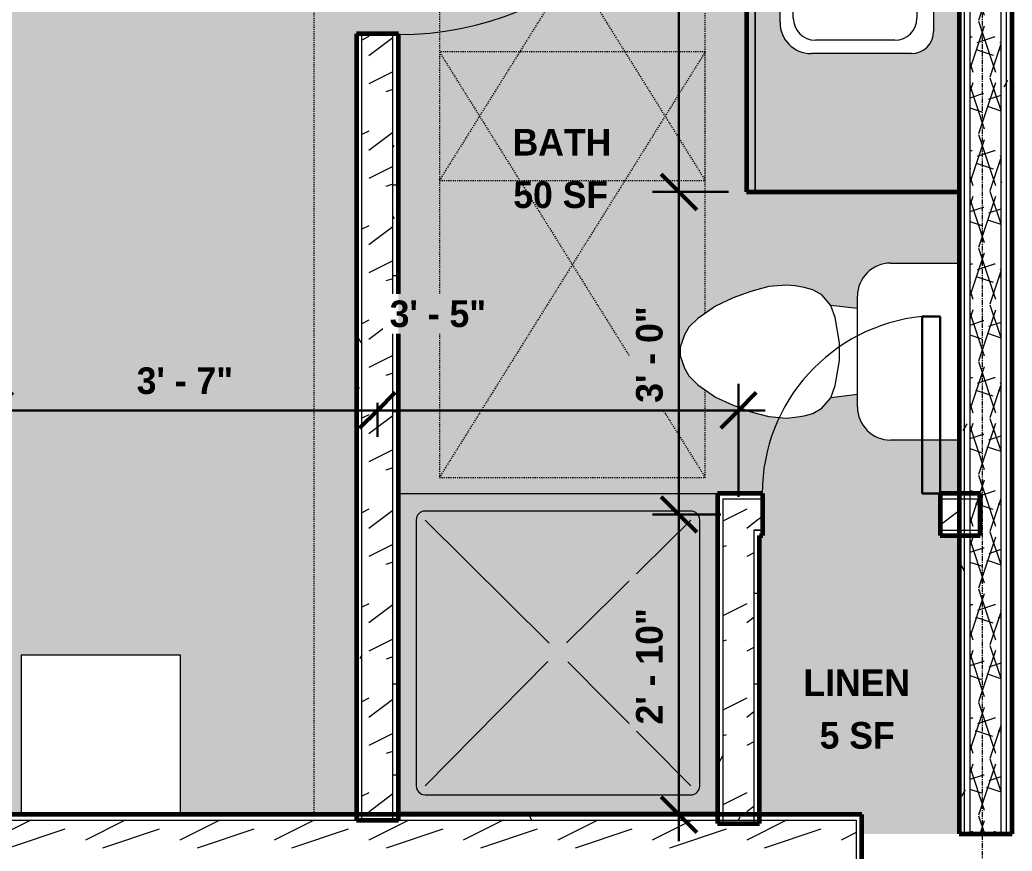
# Model space of a CAD drawing. Header units: inches. Extents: x -4105 to -1989, y 10980 to 12341.
# Drawn here: x -3590 to -3478, y 11547.2 to 11641 of the extents above; entities that cross this region are included whole.
import ezdxf

# ---------------------------------------------------------------- set-up
doc = ezdxf.new("R2010")
doc.units = ezdxf.units.IN
doc.header["$MEASUREMENT"] = 0
doc.linetypes.add('Dash', pattern=[0.25, 0.125, -0.125])
doc.linetypes.add('Grid Line 1_2_', pattern=[0.875, 0.5, -0.125, 0.125, -0.125])
for name, color, linetype, lineweight in [('0-1', 7, 'Continuous', 5), ('0-2', 7, 'Continuous', 9), ('A-ANNO-DIMS-1', 211, 'Continuous', 30), ('A-ANNO-DIMS-64', 211, 'Continuous', 9), ('A-AREA-IDEN', 2, 'Continuous', 9), ('A-AREA-PATT-3', 7, 'Continuous', 9), ('A-DOOR-1', 31, 'Continuous', 9), ('A-DOOR-2', 31, 'Continuous', 30), ('A-GENM-HDLN', 13, 'Dash', 9), ('A-WALL', 113, 'Continuous', 18), ('A-WALL-2', 113, 'Continuous', 60), ('A-WALL-PATT-1', 111, 'Continuous', 9), ('I-FURN', 30, 'Continuous', 9), ('I-FURN-HDLN', 30, 'Dash', 9), ('I-WALL-2', 2, 'Continuous', 60), ('P-SANR-FIXT', 6, 'Continuous', 9), ('Q-CASE', 31, 'Continuous', 9), ('Q-CASE-1', 31, 'Continuous', 60), ('S-GRID-1', 1, 'Grid Line 1_2_', 9)]:
    doc.layers.add(name, color=color, linetype=linetype, lineweight=lineweight)
doc.styles.add('Century Gothic_B', font='GOTHICB.TTF', dxfattribs={"height": 3})
doc.dimstyles.new('OD_-_HS_-__1__Tol__', dxfattribs={"dimscale": 12, "dimtxt": 3.132505, "dimasz": 0.333333, "dimexe": 0.25, "dimexo": 0.166667, "dimgap": 0.083333, "dimtad": 1, "dimdec": 0, "dimzin": 3, "dimdsep": 46, "dimlunit": 4, "dimtxsty": 'Century Gothic_B', "dimblk1": 'OBLIQUE', "dimblk2": 'OBLIQUE', "dimsah": 1, "dimcen": 0.09, "dimdle": 0.25, "dimazin": 0, "dimtfac": 1, "dimtdec": 4, "dimtix": 1, "dimtmove": 0, "dimatfit": 3, "dimfxl": 1, "dimtvp": 1, "dimtfill": 1, "dimfrac": 2, "dimtolj": 1, "dimtzin": 0, "dimlwd": 30, "dimlwe": 30, "dimarcsym": 2})
doc.dimstyles.new('OD_-_HS_-__1__Tol___1', dxfattribs={"dimscale": 12, "dimtxt": 3.132505, "dimasz": 0.333333, "dimexe": 0.25, "dimexo": 0.166667, "dimgap": 0.083333, "dimtad": 1, "dimdec": 0, "dimzin": 3, "dimdsep": 46, "dimlunit": 4, "dimtxsty": 'Century Gothic_B', "dimblk1": 'OBLIQUE', "dimblk2": 'OBLIQUE', "dimsah": 1, "dimcen": 0.09, "dimdle": 0.25, "dimazin": 0, "dimtfac": 1, "dimtdec": 4, "dimtix": 1, "dimtmove": 2, "dimatfit": 3, "dimfxl": 1, "dimtvp": 1, "dimtfill": 1, "dimfrac": 2, "dimtolj": 1, "dimtzin": 0, "dimlwd": 30, "dimlwe": 30, "dimarcsym": 2})
pattern_1 = [(0, (0, 0), (20.48, 5.12), [0.845, -14.515, 0.845, -14.515, -81.92]), (0, (0, 0), (20.48, 5.12), [-30.72, 0.845, -29.875, 0.845, -14.515, -35.84]), (0, (0, 0), (20.48, 5.12), [-76.8, 0.845, -9.395, 0.845, -24.755]), (120, (7.68, 2.56), (-14.67405, 15.1762003), [0.845, -14.515, 0.845, -14.515, -81.92]), (120, (7.68, 2.56), (-14.67405, 15.1762003), [-30.72, 0.845, -29.875, 0.845, -14.515, -35.84]), (120, (7.68, 2.56), (-14.67405, 15.1762003), [-76.8, 0.845, -9.395, 0.845, -24.755]), (240, (10.24, 12.8), (-5.80595, -20.2962003), [0.845, -14.515, 0.845, -14.515, -81.92]), (240, (10.24, 12.8), (-5.80595, -20.2962003), [-30.72, 0.845, -29.875, 0.845, -14.515, -35.84]), (240, (10.24, 12.8), (-5.80595, -20.2962003), [-76.8, 0.845, -9.395, 0.845, -24.755])]
pattern_2 = [(216.87, (4.265, 10.662), (31.9871619, 21.32545714), [5.331, -47.981]), (206.565, (10.662, 7.464), (-10.662476, -10.6620098), [11.921, -11.921]), (198.435, (10.662, 2.132), (-21.32449365, -10.6625869), [6.744, -26.974])]

# ---------------------------------------------------------------- blocks, each defined once
blk = doc.blocks.new('Single-Flush - 36_ x 84_-1372824-ENLARGED FLOOR PLAN - 2ND FLOOR PLAN - EAST')
at = {"layer": 'A-DOOR-1'}
blk.add_arc((18, -2.38), 36.07, 180, 266.8211, dxfattribs=at)
at = {"layer": 'A-DOOR-2'}
for p, q in [((16, -2.38), (16, -38.39)), ((18, -2.38), (16, -2.38)), ((18, -2.38), (18, -38.39)), ((18, -38.39), (16, -38.39))]:
    blk.add_line(p, q, dxfattribs=at)
blk = doc.blocks.new('Bed-Standard - Queen 60_ x 79_-1242961-ENLARGED FLOOR PLAN - 2ND FLOOR PLAN - EAST')
at = {"layer": 'I-FURN'}
for p, q in [((-19.31, 37.7), (-19.31, -41.3)), ((40.69, -41.3), (40.69, 37.7)), ((-16.31, 35.7), (-16.31, 23.7)), ((-16.31, 35.7), (37.69, 35.7)), ((37.69, 35.7), (37.69, 23.7)), ((40.69, 23.7), (-19.31, 17.13)), ((-16.31, 23.7), (37.69, 23.7)), ((-19.31, -41.3), (40.69, -41.3))]:
    blk.add_line(p, q, dxfattribs=at)
at = {"layer": 'I-FURN-HDLN'}
for p, q in [((-55.31, 37.7), (-55.31, -77.3)), ((-55.31, -77.3), (64.69, -77.3))]:
    blk.add_line(p, q, dxfattribs=at)
blk = doc.blocks.new('Table-Night Stand - 18_ x 18_ x 24_-V3-ENLARGED FLOOR PLAN - 2ND FLOOR PLAN - EAST')
at = {"layer": 'I-FURN'}
for p, q in [((0.15, 18), (0.15, 0)), ((18.15, 0), (18.15, 18)), ((0.15, 0), (18.15, 0))]:
    blk.add_line(p, q, dxfattribs=at)
blk = doc.blocks.new('M_Sink Vanity-Square - 500 x 440mm-1372835-ENLARGED FLOOR PLAN - 2ND FLOOR PLAN - EAST')
at = {"layer": 'P-SANR-FIXT'}
for p, q in [((-5.72, 10.23), (7.14, 10.23)), ((-5.72, 10.23), (7.14, 10.23)), ((-5.22, 8.73), (6.46, 8.73)), ((-9.22, -4.59), (-9.22, 6.73)), ((-9.22, -4.59), (-9.22, 6.73)), ((10.46, 6.91), (10.46, -4.59)), ((10.46, 6.91), (10.46, -4.59)), ((-7.72, -2.72), (-7.72, 6.23)), ((8.96, 6.23), (8.96, -2.72)), ((0.12, -6.33), (0.12, -1.59)), ((1.12, -6.33), (1.12, -1.59)), ((0.12, -5.22), (-5.22, -5.22)), ((-2.88, -5.59), (0.12, -5.59)), ((6.46, -5.22), (1.12, -5.22)), ((1.12, -5.59), (3.62, -5.59)), ((7.96, -7.09), (-6.72, -7.09)), ((7.96, -7.09), (-6.72, -7.09)), ((3.62, -7.09), (-2.88, -7.09))]:
    blk.add_line(p, q, dxfattribs=at)
for centre, radius, start, end in [((-5.72, 6.73), 3.5, 90, 180), ((-5.72, 6.73), 3.5, 90, 180), ((7.14, 6.91), 3.32, 0, 90), ((7.14, 6.91), 3.32, 360, 90), ((-5.22, 6.23), 2.5, 90, 180), ((6.46, 6.23), 2.5, 360, 90), ((0.62, -0.13), 1, 360, 180), ((0.62, -0.13), 1, 180, 0), ((0.62, -1.59), 0.5, 360, 180), ((-5.22, -2.72), 2.5, 180, 270), ((6.46, -2.72), 2.5, 270, 360), ((-6.72, -4.59), 2.5, 180, 270), ((-6.72, -4.59), 2.5, 180, 270), ((-2.88, -6.34), 0.75, 90, 270), ((-1.88, -6.34), 0.75, 360, 180), ((2.62, -6.34), 0.75, 0, 180), ((3.62, -6.34), 0.75, 270, 90), ((7.96, -4.59), 2.5, 270, 0), ((7.96, -4.59), 2.5, 270, 0), ((-1.88, -6.34), 0.75, 180, 0), ((0.62, -6.33), 0.5, 180, 0), ((2.62, -6.34), 0.75, 180, 0)]:
    blk.add_arc(centre, radius, start, end, dxfattribs=at)
blk = doc.blocks.new('Toilet-Domestic-3D - Toilet-Domestic-3D-V26-ENLARGED FLOOR PLAN - 2ND FLOOR PLAN - EAST')
at = {"layer": 'P-SANR-FIXT'}
for p, q in [((-9.98, 11.75), (-9.98, 19.48)), ((9.98, 19.48), (9.98, 11.75)), ((6.25, 8.02), (-6.25, 8.02)), ((-4.86, 8.02), (-5.21, 5)), ((4.86, 8.02), (5.21, 5)), ((-1, 6), (-3.84, 5.5)), ((1, 6), (-1, 6)), ((3.84, 5.5), (1, 6)), ((-5.21, 5), (-6.4, 4)), ((-3.84, 5.5), (-5.21, 5)), ((5.21, 5), (3.84, 5.5)), ((6.4, 4), (5.21, 5)), ((-6.4, 4), (-6.97, 3)), ((6.97, 3), (6.4, 4)), ((-6.97, 3), (-7.24, 2)), ((7.24, 2), (6.97, 3)), ((-7.24, 2), (-7.41, 1)), ((7.41, 1), (7.24, 2)), ((-7.41, 1), (-7.5, 0)), ((7.5, 0), (7.41, 1)), ((-7.5, 0), (-7.33, -1.99)), ((7.33, -1.99), (7.5, 0)), ((-7.33, -1.99), (-6.79, -4)), ((6.79, -4), (7.33, -1.99)), ((-6.79, -4), (-6.06, -6)), ((6.06, -6), (6.79, -4)), ((-6.06, -6), (-5.13, -8)), ((5.13, -8), (6.06, -6)), ((-5.13, -8), (-3.74, -10)), ((3.74, -10), (5.13, -8)), ((-3.74, -10), (-2.74, -11)), ((2.74, -11), (3.74, -10)), ((-2.74, -11), (-1.87, -11.5)), ((1.87, -11.5), (2.74, -11)), ((-1.87, -11.5), (-0.5, -12)), ((-0.5, -12), (0.5, -12)), ((0.5, -12), (1.87, -11.5))]:
    blk.add_line(p, q, dxfattribs=at)
for centre, start, end in [((-6.25, 11.75), 180, 270), ((6.25, 11.75), 270, 360)]:
    blk.add_arc(centre, 3.73, start, end, dxfattribs=at)
blk = doc.blocks.new('OD_CW_Base Cabinet - OD_CW_Base Cabinet-V27-ENLARGED FLOOR PLAN - 2ND FLOOR PLAN - EAST')
at = {"layer": 'Q-CASE'}
h = blk.add_hatch(color=256, dxfattribs=at)
h.paths.add_polyline_path([(0.74, 1), (59.14, 1), (59.14, 24), (0.74, 24)], flags=0)
h.paths.add_polyline_path([(23.85, 18.63), (23.93, 19.27), (24.18, 19.88), (24.58, 20.39), (25.1, 20.79), (25.7, 21.04), (26.35, 21.13), (41.03, 21.13), (41.68, 21.04), (42.28, 20.79), (42.8, 20.39), (43.2, 19.88), (43.45, 19.27), (43.53, 18.63), (43.53, 7.3), (43.39, 6.33), (43.06, 5.55), (42.51, 4.83), (41.78, 4.27), (40.94, 3.92), (40.03, 3.8), (27.17, 3.8), (26.31, 3.92), (25.51, 4.25), (24.82, 4.77), (24.29, 5.46), (23.95, 6.33), (23.85, 7.12)], flags=0)
blk.add_hatch(color=256, dxfattribs=at).paths.add_polyline_path([(0.74, 0), (59.14, 0), (59.14, 1), (0.74, 1)], flags=0)
for p, q in [((59.14, 24), (59.14, 1)), ((0.74, 1), (59.14, 1)), ((59.14, 1), (0.74, 1)), ((59.14, 0), (0.74, 0)), ((59.14, 1), (59.14, 0))]:
    blk.add_line(p, q, dxfattribs=at)
at = {"layer": 'Q-CASE-1'}
for p, q in [((59.14, 0), (59.14, 24)), ((0.74, 0), (59.14, 0))]:
    blk.add_line(p, q, dxfattribs=at)
blk = doc.blocks.new('Shower Base-3D - 36_ x 36_-V28-ENLARGED FLOOR PLAN - 2ND FLOOR PLAN - EAST')
at = {"layer": 'P-SANR-FIXT'}
for p, q in [((-18, -18), (-18, 18)), ((18, 18), (18, -18)), ((15, 16), (-15, 16)), ((-16, 15), (-16, -15)), ((-1.13, 0.98), (-15, 15)), ((1.01, 1.11), (15, 15)), ((16, -15), (16, 15)), ((-1.12, -1), (-15, -15)), ((0.97, -1.14), (15, -15)), ((-15, -16), (15, -16))]:
    blk.add_line(p, q, dxfattribs=at)
for centre, start, end in [((-15, 15), 90, 180), ((15, 15), 360, 90), ((-15, -15), 180, 270), ((15, -15), 270, 0)]:
    blk.add_arc(centre, 1, start, end, dxfattribs=at)
blk = doc.blocks.new('Single-Flush - CLOSET-1720159-ENLARGED FLOOR PLAN - 2ND FLOOR PLAN - EAST')
at = {"layer": 'A-DOOR-1'}
blk.add_arc((10, 2.37), 20.07, 95.7201, 180, dxfattribs=at)
at = {"layer": 'A-DOOR-2'}
for p, q in [((8, 2.37), (8, 22.34)), ((10, 22.34), (8, 22.34)), ((10, 2.37), (10, 22.34)), ((10, 2.37), (8, 2.37))]:
    blk.add_line(p, q, dxfattribs=at)
blk = doc.blocks.new('ADA Clearances - 30_x48_-V7-ENLARGED FLOOR PLAN - 2ND FLOOR PLAN - EAST')
at = {"layer": 'A-GENM-HDLN'}
for p, q in [((15, -24), (-15, 24)), ((-15, -24), (15, 24)), ((15, 24), (-15, 24)), ((-15, 24), (-15, 14.12)), ((15, -24), (15, 24)), ((-15, 5.48), (-15, -24)), ((-15, -24), (15, -24))]:
    blk.add_line(p, q, dxfattribs=at)
blk = doc.blocks.new('ADA Clearances - 30_x48_-2253128-ENLARGED FLOOR PLAN - 2ND FLOOR PLAN - EAST')
at = {"layer": 'A-GENM-HDLN'}
for p, q in [((15, -24), (-15, 24)), ((-15, -24), (15, 24)), ((15, 24), (-15, 24)), ((-15, 24), (-15, -24)), ((15, -24), (15, 24)), ((-15, -24), (15, -24))]:
    blk.add_line(p, q, dxfattribs=at)
blk = doc.blocks.new('DIMBLOCK27-ENLARGED FLOOR PLAN - 2ND FLOOR PLAN - EAST')
at = {"layer": 'A-ANNO-DIMS-64', "lineweight": 50, "transparency": 16777216}
for p, q in [((-3515.57, 11585.21), (-3517.57, 11587.21)), ((-3515.57, 11585.21), (-3513.57, 11583.21)), ((-3515.57, 11551.36), (-3517.57, 11553.36)), ((-3515.57, 11551.36), (-3513.57, 11549.36))]:
    blk.add_line(p, q, dxfattribs=at)
at = {"layer": 'A-ANNO-DIMS-64', "lineweight": 30, "transparency": 16777216}
for p, q in [((-3510.86, 11585.21), (-3518.57, 11585.21)), ((-3515.57, 11548.36), (-3515.57, 11585.21)), ((-3515.57, 11585.21), (-3510.86, 11585.21)), ((-3542.74, 11551.36), (-3512.57, 11551.36)), ((-3515.57, 11551.36), (-3542.74, 11551.36))]:
    blk.add_line(p, q, dxfattribs=at)
at = {"layer": 'A-ANNO-DIMS-64', "color": 0, "lineweight": 30, "transparency": 16777216, "insert": (-3520.42, 11561.53), "char_height": 3, "width": 16.2294, "attachment_point": 1, "rotation": 90, "line_spacing_factor": 0.984502, "style": 'Century Gothic_B', "bg_fill": 3, "box_fill_scale": 1.25, "bg_fill_color": 256, "bg_fill_true_color": 13158600, "bg_fill_transparency": 0}
blk.add_mtext('2\' - 10"', dxfattribs=at)
blk = doc.blocks.new('_Oblique')
at = {"color": 0, "linetype": 'ByBlock', "lineweight": -2}
blk.add_line((-0.5, -0.5), (0.5, 0.5), dxfattribs=at)
blk = doc.blocks.new('DIMBLOCK28-ENLARGED FLOOR PLAN - 2ND FLOOR PLAN - EAST')
at = {"layer": 'A-ANNO-DIMS-64', "lineweight": 50, "transparency": 16777216}
for p, q in [((-3515.57, 11621.59), (-3517.57, 11623.59)), ((-3515.57, 11621.59), (-3513.57, 11619.59)), ((-3515.57, 11585.21), (-3517.57, 11587.21)), ((-3515.57, 11585.21), (-3513.57, 11583.21))]:
    blk.add_line(p, q, dxfattribs=at)
at = {"layer": 'A-ANNO-DIMS-64', "lineweight": 30, "transparency": 16777216}
for p, q in [((-3509.97, 11621.59), (-3518.57, 11621.59)), ((-3515.57, 11585.21), (-3515.57, 11621.59)), ((-3515.57, 11621.59), (-3509.97, 11621.59)), ((-3510.86, 11585.21), (-3518.57, 11585.21)), ((-3515.57, 11585.21), (-3510.86, 11585.21))]:
    blk.add_line(p, q, dxfattribs=at)
at = {"layer": 'A-ANNO-DIMS-64', "color": 0, "lineweight": 30, "transparency": 16777216, "insert": (-3520.42, 11597.81), "char_height": 3, "width": 13.425, "attachment_point": 1, "rotation": 90, "line_spacing_factor": 0.984502, "style": 'Century Gothic_B', "bg_fill": 3, "box_fill_scale": 1.25, "bg_fill_color": 256, "bg_fill_true_color": 13158600, "bg_fill_transparency": 0}
blk.add_mtext('3\' - 0"', dxfattribs=at)
blk = doc.blocks.new('DIMBLOCK29-ENLARGED FLOOR PLAN - 2ND FLOOR PLAN - EAST')
at = {"layer": 'A-ANNO-DIMS-64', "lineweight": 30, "transparency": 16777216}
for p, q in [((-3515.57, 11621.59), (-3515.57, 11685.36)), ((-3516.4, 11682.36), (-3512.57, 11682.36)), ((-3515.57, 11682.36), (-3516.4, 11682.36)), ((-3509.97, 11621.59), (-3518.57, 11621.59)), ((-3515.57, 11621.59), (-3509.97, 11621.59))]:
    blk.add_line(p, q, dxfattribs=at)
at = {"layer": 'A-ANNO-DIMS-64', "lineweight": 50, "transparency": 16777216}
for p, q in [((-3515.57, 11682.36), (-3517.57, 11684.36)), ((-3515.57, 11682.36), (-3513.57, 11680.36)), ((-3515.57, 11621.59), (-3517.57, 11623.59)), ((-3515.57, 11621.59), (-3513.57, 11619.59))]:
    blk.add_line(p, q, dxfattribs=at)
at = {"layer": 'A-ANNO-DIMS-64', "color": 0, "lineweight": 30, "transparency": 16777216, "insert": (-3520.42, 11646.38), "char_height": 3, "width": 13.425, "attachment_point": 1, "rotation": 90, "line_spacing_factor": 0.984502, "style": 'Century Gothic_B', "bg_fill": 3, "box_fill_scale": 1.25, "bg_fill_color": 256, "bg_fill_true_color": 13158600, "bg_fill_transparency": 0}
blk.add_mtext('5\' - 1"', dxfattribs=at)
blk = doc.blocks.new('DIMBLOCK90-ENLARGED FLOOR PLAN - 2ND FLOOR PLAN - EAST')
at = {"layer": 'A-ANNO-DIMS-64', "lineweight": 50, "transparency": 16777216}
for p, q in [((-3592.74, 11596.96), (-3590.74, 11598.96)), ((-3549.61, 11596.96), (-3547.61, 11598.96)), ((-3592.74, 11596.96), (-3594.74, 11594.96)), ((-3549.61, 11596.96), (-3551.61, 11594.96))]:
    blk.add_line(p, q, dxfattribs=at)
at = {"layer": 'A-ANNO-DIMS-64', "lineweight": 30, "transparency": 16777216}
for p, q in [((-3592.74, 11597.79), (-3592.74, 11593.96)), ((-3592.74, 11596.96), (-3592.74, 11597.79)), ((-3592.74, 11596.96), (-3549.61, 11596.96)), ((-3549.61, 11597.79), (-3549.61, 11593.96)), ((-3549.61, 11596.96), (-3549.61, 11597.79))]:
    blk.add_line(p, q, dxfattribs=at)
at = {"layer": 'A-ANNO-DIMS-64', "color": 0, "lineweight": 30, "transparency": 16777216, "insert": (-3576.77, 11601.81), "char_height": 3, "width": 13.425, "attachment_point": 1, "line_spacing_factor": 0.984502, "style": 'Century Gothic_B', "bg_fill": 3, "box_fill_scale": 1.25, "bg_fill_color": 256, "bg_fill_true_color": 13158600, "bg_fill_transparency": 0}
blk.add_mtext('3\' - 7"', dxfattribs=at)
blk = doc.blocks.new('DIMBLOCK91-ENLARGED FLOOR PLAN - 2ND FLOOR PLAN - EAST')
at = {"layer": 'A-ANNO-DIMS-64', "lineweight": 50, "transparency": 16777216}
for p, q in [((-3549.61, 11596.96), (-3547.61, 11598.96)), ((-3508.86, 11596.96), (-3506.86, 11598.96)), ((-3549.61, 11596.96), (-3551.61, 11594.96)), ((-3508.86, 11596.96), (-3510.86, 11594.96))]:
    blk.add_line(p, q, dxfattribs=at)
at = {"layer": 'A-ANNO-DIMS-64', "lineweight": 30, "transparency": 16777216}
for p, q in [((-3508.86, 11587.21), (-3508.86, 11599.96)), ((-3549.61, 11597.79), (-3549.61, 11593.96)), ((-3549.61, 11596.96), (-3549.61, 11597.79)), ((-3549.61, 11596.96), (-3505.86, 11596.96)), ((-3508.86, 11596.96), (-3508.86, 11587.21))]:
    blk.add_line(p, q, dxfattribs=at)
at = {"layer": 'A-ANNO-DIMS-64', "color": 0, "lineweight": 30, "transparency": 16777216, "insert": (-3548.22, 11609.35), "char_height": 3, "width": 13.425, "attachment_point": 1, "line_spacing_factor": 0.984502, "style": 'Century Gothic_B', "bg_fill": 3, "box_fill_scale": 1.25, "bg_fill_color": 256, "bg_fill_true_color": 13158600, "bg_fill_transparency": 0}
blk.add_mtext('3\' - 5"', dxfattribs=at)
blk = doc.blocks.new('CTR - 1st Phase - Shell_rvt-1-ENLARGED FLOOR PLAN - 2ND FLOOR PLAN - EAST')
at = {"layer": 'S-GRID-1'}
blk.add_line((-3481.32, 10979.75), (-3481.32, 12308.75), dxfattribs=at)
blk = doc.blocks.new('CTR - 1st Phase - Unit Layouts_rvt-1-ENLARGED FLOOR PLAN - 2ND FLOOR PLAN - EAST')
at = {"layer": 'A-WALL-PATT-1'}
h = blk.add_hatch(dxfattribs=at)
h.set_pattern_fill('FP_1', color=256, style=0, pattern_type=2)
h.set_pattern_definition(pattern_1)
h.paths.add_polyline_path([(-3551.98, 11551.36), (-3551.36, 11551.36), (-3551.36, 11639.41), (-3551.98, 11639.41), (-3551.98, 11551.36)], flags=0)
h.paths.add_polyline_path([(-3551.98, 11675.41), (-3551.36, 11675.41), (-3551.36, 11679.99), (-3551.98, 11679.99)], flags=0)
h = blk.add_hatch(dxfattribs=at)
h.set_pattern_fill('FP_2', color=256, style=0, pattern_type=2)
h.set_pattern_definition(pattern_2)
h.paths.add_polyline_path([(-3550.06, 11550.74), (-3547.86, 11550.74), (-3547.86, 11639.41), (-3551.36, 11639.41), (-3551.36, 11550.74)], flags=0)
h.paths.add_polyline_path([(-3547.86, 11675.41), (-3547.86, 11680.61), (-3551.36, 11680.61), (-3551.36, 11675.41)], flags=0)
h = blk.add_hatch(dxfattribs=at)
h.set_pattern_fill('FP_1', color=256, style=0, pattern_type=2)
h.set_pattern_definition(pattern_1)
h.paths.add_polyline_path([(-3547.86, 11551.36), (-3547.23, 11551.36), (-3547.23, 11639.41), (-3547.86, 11639.41), (-3547.86, 11569.26)], flags=0)
h.paths.add_polyline_path([(-3547.86, 11675.41), (-3547.23, 11675.41), (-3547.23, 11679.99), (-3547.86, 11679.99)], flags=0)
h = blk.add_hatch(dxfattribs=at)
h.set_pattern_fill('FP_1', color=256, style=0, pattern_type=2)
h.set_pattern_definition(pattern_1)
h.paths.add_polyline_path([(-3511.23, 11551.36), (-3510.61, 11551.36), (-3510.61, 11587.59), (-3511.23, 11587.59), (-3511.23, 11569.26)], flags=0)
h = blk.add_hatch(dxfattribs=at)
h.set_pattern_fill('FP_2', color=256, style=0, pattern_type=2)
h.set_pattern_definition(pattern_2)
h.paths.add_polyline_path([(-3510.5, 11551.36), (-3507.11, 11551.36), (-3507.11, 11586.96), (-3510.61, 11586.96), (-3510.61, 11551.36)], flags=0)
h = blk.add_hatch(dxfattribs=at)
h.set_pattern_fill('FP_2', color=256, style=0, pattern_type=2)
h.set_pattern_definition(pattern_2)
h.paths.add_polyline_path([(-3484.31, 11583.46), (-3483.97, 11583.46), (-3483.97, 11586.96), (-3486.11, 11586.96), (-3486.11, 11583.46)], flags=0)
h.paths.add_polyline_path([(-3506.11, 11583.46), (-3506.11, 11586.96), (-3507.11, 11586.96), (-3507.11, 11583.46), (-3506.48, 11583.46)], flags=0)
h = blk.add_hatch(dxfattribs=at)
h.set_pattern_fill('FP_1', color=256, style=0, pattern_type=2)
h.set_pattern_definition(pattern_1)
h.paths.add_polyline_path([(-3507.11, 11551.36), (-3506.48, 11551.36), (-3506.48, 11583.46), (-3507.11, 11583.46), (-3507.11, 11569.26)], flags=0)
at = {"layer": 'A-WALL'}
for p, q in [((-3551.36, 11550.74), (-3551.36, 11639.41)), ((-3547.86, 11550.74), (-3547.86, 11639.41)), ((-3510.61, 11586.96), (-3510.61, 11550.34)), ((-3510.61, 11586.96), (-3507.11, 11586.96)), ((-3507.11, 11586.96), (-3506.48, 11586.96)), ((-3506.48, 11586.96), (-3506.11, 11586.96)), ((-3486.11, 11586.96), (-3481.6, 11586.96)), ((-3507.11, 11583.46), (-3507.11, 11550.34)), ((-3506.48, 11583.46), (-3507.11, 11583.46)), ((-3507.11, 11583.46), (-3506.48, 11583.46)), ((-3506.48, 11583.46), (-3506.11, 11583.46)), ((-3486.11, 11583.46), (-3481.6, 11583.46))]:
    blk.add_line(p, q, dxfattribs=at)
at = {"layer": 'A-WALL-2'}
for p, q in [((-3551.98, 11639.41), (-3551.98, 11550.74)), ((-3547.23, 11639.41), (-3551.98, 11639.41)), ((-3547.23, 11550.74), (-3547.23, 11639.41)), ((-3510.61, 11587.59), (-3511.23, 11587.59)), ((-3511.23, 11587.59), (-3511.23, 11550.34)), ((-3506.48, 11587.59), (-3510.61, 11587.59)), ((-3506.11, 11587.59), (-3506.48, 11587.59)), ((-3506.11, 11582.84), (-3506.11, 11587.59)), ((-3481.6, 11587.59), (-3486.11, 11587.59)), ((-3486.11, 11587.59), (-3486.11, 11582.84)), ((-3481.6, 11582.84), (-3481.6, 11587.59)), ((-3506.48, 11550.34), (-3506.48, 11582.84)), ((-3506.48, 11582.84), (-3506.11, 11582.84)), ((-3486.11, 11582.84), (-3481.6, 11582.84)), ((-3551.98, 11550.74), (-3547.23, 11550.74)), ((-3511.23, 11550.34), (-3506.48, 11550.34))]:
    blk.add_line(p, q, dxfattribs=at)
at = {"layer": '0-2'}
for name, p, rotation in [('OD_CW_Base Cabinet - OD_CW_Base Cabinet-V27-ENLARGED FLOOR PLAN - 2ND FLOOR PLAN - EAST', (-3507.97, 11680.73), 269.999999999967), ('Single-Flush - 36_ x 84_-1372824-ENLARGED FLOOR PLAN - 2ND FLOOR PLAN - EAST', (-3549.61, 11657.41), 90.0000000000096), ('ADA Clearances - 30_x48_-2253128-ENLARGED FLOOR PLAN - 2ND FLOOR PLAN - EAST', (-3527.61, 11646.89), 180), ('Bed-Standard - Queen 60_ x 79_-1242961-ENLARGED FLOOR PLAN - 2ND FLOOR PLAN - EAST', (-3612.05, 11589.07), 180), ('M_Sink Vanity-Square - 500 x 440mm-1372835-ENLARGED FLOOR PLAN - 2ND FLOOR PLAN - EAST', (-3493.94, 11646.42), 89.99999999996781), ('ADA Clearances - 30_x48_-V7-ENLARGED FLOOR PLAN - 2ND FLOOR PLAN - EAST', (-3527.61, 11613.39), 180), ('Toilet-Domestic-3D - Toilet-Domestic-3D-V26-ENLARGED FLOOR PLAN - 2ND FLOOR PLAN - EAST', (-3503.45, 11603.59), 269.9999999999668), ('Shower Base-3D - 36_ x 36_-V28-ENLARGED FLOOR PLAN - 2ND FLOOR PLAN - EAST', (-3529.23, 11569.59), 269.999999999962), ('Table-Night Stand - 18_ x 18_ x 24_-V3-ENLARGED FLOOR PLAN - 2ND FLOOR PLAN - EAST', (-3571.66, 11569.36), 180)]:
    blk.add_blockref(name, p, dxfattribs=dict(at, rotation=rotation))
blk.add_blockref('Single-Flush - CLOSET-1720159-ENLARGED FLOOR PLAN - 2ND FLOOR PLAN - EAST', (-3496.11, 11585.21), dxfattribs=at)
at = {"layer": 'A-AREA-IDEN', "char_height": 3, "attachment_point": 1, "style": 'Century Gothic_B'}
for s, insert, width in [('BATH', (-3534.35, 11628.7), 11.716), ('50 SF', (-3534.27, 11622.78), 11.514), ('LINEN', (-3501.53, 11567.73), 13.332), ('5 SF', (-3499.7, 11561.8), 8.888)]:
    blk.add_mtext(s, dxfattribs=dict(at, insert=insert, width=width))
at = {"layer": 'A-ANNO-DIMS-1'}
dim = blk.add_linear_dim(base=(-3549.61, 11596.96), p1=(-3592.74, 11599.79), p2=(-3549.61, 11599.79), dimstyle='OD_-_HS_-__1__Tol__', override={"dimpost": '<>', "dimfxl": 43.131448}, dxfattribs=at)
dim.commit()
dim.dimension.update_dxf_attribs({"geometry": 'DIMBLOCK90-ENLARGED FLOOR PLAN - 2ND FLOOR PLAN - EAST', "text_midpoint": (-3571.18, 11599.54)})
dim = blk.add_linear_dim(base=(-3515.57, 11585.21), p1=(-3544.74, 11551.36), p2=(-3508.86, 11585.21), angle=90, dimstyle='OD_-_HS_-__1__Tol__', override={"dimpost": '<>', "dimfxl": 49.328499}, dxfattribs=at)
dim.commit()
dim.dimension.update_dxf_attribs({"geometry": 'DIMBLOCK27-ENLARGED FLOOR PLAN - 2ND FLOOR PLAN - EAST', "text_midpoint": (-3518.15, 11568.29)})
dim = blk.add_linear_dim(base=(-3515.57, 11621.59), p1=(-3508.86, 11585.21), p2=(-3507.97, 11621.59), angle=90, dimstyle='OD_-_HS_-__1__Tol__', override={"dimpost": '<>', "dimfxl": 36.385786}, dxfattribs=at)
dim.commit()
dim.dimension.update_dxf_attribs({"geometry": 'DIMBLOCK28-ENLARGED FLOOR PLAN - 2ND FLOOR PLAN - EAST', "text_midpoint": (-3518.15, 11603.4)})
dim = blk.add_linear_dim(base=(-3515.57, 11682.36), p1=(-3507.97, 11621.59), p2=(-3518.4, 11682.36), angle=90, dimstyle='OD_-_HS_-__1__Tol__', override={"dimpost": '<>', "dimfxl": 61.663095}, dxfattribs=at)
dim.commit()
dim.dimension.update_dxf_attribs({"geometry": 'DIMBLOCK29-ENLARGED FLOOR PLAN - 2ND FLOOR PLAN - EAST', "text_midpoint": (-3518.11, 11651.98)})
dim = blk.add_linear_dim(base=(-3508.86, 11596.96), p1=(-3549.61, 11599.79), p2=(-3508.86, 11585.21), dimstyle='OD_-_HS_-__1__Tol___1', override={"dimpost": '<>', "dimfxl": 43.277904}, dxfattribs=at)
dim.commit()
dim.dimension.update_dxf_attribs({"geometry": 'DIMBLOCK91-ENLARGED FLOOR PLAN - 2ND FLOOR PLAN - EAST', "text_midpoint": (-3541.5, 11607.35), "dimtype": 160})

msp = doc.modelspace()

# ---------------------------------------------------------------- block references
at = {"layer": '0-1'}
msp.add_blockref('CTR - 1st Phase - Unit Layouts_rvt-1-ENLARGED FLOOR PLAN - 2ND FLOOR PLAN - EAST', (0, 0), dxfattribs=at)

# ---------------------------------------------------------------- next in the draw order: hatches: boundary and pattern name
at = {"layer": 'A-AREA-PATT-3'}
h = msp.add_hatch(color=256, dxfattribs=at)
h.paths.add_polyline_path([(-3489, 11549.18), (-3483.97, 11549.18), (-3483.97, 11582.84), (-3486.11, 11582.84), (-3486.11, 11587.59), (-3483.97, 11587.59), (-3483.97, 11593.61), (-3491.7, 11593.61), (-3492.66, 11593.74), (-3493.56, 11594.11), (-3494.33, 11594.7), (-3494.93, 11595.48), (-3495.3, 11596.37), (-3495.43, 11597.42), (-3495.43, 11598.73), (-3498.45, 11598.38), (-3499.45, 11597.19), (-3500.45, 11596.62), (-3501.45, 11596.35), (-3502.45, 11596.18), (-3503.45, 11596.09), (-3505.44, 11596.26), (-3507.45, 11596.8), (-3509.45, 11597.53), (-3511.45, 11598.46), (-3513.45, 11599.85), (-3514.45, 11600.85), (-3514.95, 11601.72), (-3515.45, 11603.09), (-3515.45, 11604.09), (-3514.95, 11605.46), (-3514.45, 11606.33), (-3513.45, 11607.33), (-3511.45, 11608.72), (-3509.45, 11609.65), (-3507.45, 11610.38), (-3505.44, 11610.92), (-3503.45, 11611.09), (-3502.45, 11611), (-3501.45, 11610.83), (-3500.45, 11610.56), (-3499.45, 11609.99), (-3498.45, 11608.8), (-3495.43, 11608.45), (-3495.43, 11609.84), (-3495.3, 11610.8), (-3494.93, 11611.7), (-3494.33, 11612.47), (-3493.56, 11613.07), (-3492.66, 11613.44), (-3491.7, 11613.57), (-3483.97, 11613.57), (-3483.97, 11621.59), (-3507.97, 11621.59), (-3507.97, 11679.99), (-3547.23, 11679.99), (-3547.23, 11675.41), (-3551.98, 11675.41), (-3551.98, 11679.99), (-3554.1, 11679.99), (-3554.1, 11684.74), (-3514.6, 11684.74), (-3514.6, 11686.69), (-3516.2, 11686.69), (-3516.2, 11686.44), (-3552.2, 11686.45), (-3552.2, 11686.69), (-3590.6, 11686.69), (-3590.6, 11684.74), (-3590.1, 11684.74), (-3590.1, 11679.99), (-3593.94, 11679.99), (-3593.94, 11669.56), (-3599.24, 11669.56), (-3599.24, 11668.81), (-3601.74, 11668.81), (-3601.74, 11669.56), (-3638.99, 11669.56), (-3638.99, 11670.94), (-3673.99, 11670.94), (-3673.99, 11669.56), (-3674.24, 11669.56), (-3674.24, 11668.81), (-3676.74, 11668.81), (-3676.74, 11551.36), (-3673.74, 11551.36), (-3673.74, 11569.36), (-3655.74, 11569.36), (-3655.74, 11551.36), (-3652.74, 11551.36), (-3652.74, 11630.36), (-3592.74, 11630.36), (-3592.74, 11551.36), (-3589.81, 11551.36), (-3589.81, 11569.36), (-3571.81, 11569.36), (-3571.81, 11551.36), (-3551.98, 11551.36), (-3551.98, 11639.41), (-3547.23, 11639.41), (-3547.23, 11551.36), (-3511.23, 11551.36), (-3511.23, 11587.59), (-3506.11, 11587.59), (-3506.11, 11582.84), (-3506.48, 11582.84), (-3506.48, 11551.36), (-3494.95, 11551.36), (-3494.95, 11549.18)], flags=0)
h.paths.add_polyline_path([(-3848.54, 11557.21), (-3848.54, 11583.21), (-3823.54, 11583.21), (-3823.54, 11557.21), (-3819.91, 11557.21), (-3819.91, 11582.38), (-3820.54, 11582.38), (-3820.54, 11587.13), (-3815.16, 11587.13), (-3815.16, 11575.36), (-3705.49, 11575.36), (-3705.49, 11664.69), (-3713.49, 11664.69), (-3713.49, 11700.44), (-3705.49, 11700.44), (-3705.49, 11705.19), (-3593.94, 11705.19), (-3593.94, 11684.74), (-3592.1, 11684.74), (-3592.1, 11686.69), (-3593.1, 11686.71), (-3593.1, 11687.94), (-3592.1, 11687.94), (-3592.1, 11688.21), (-3590.6, 11688.21), (-3590.6, 11687.94), (-3552.2, 11687.94), (-3552.2, 11688.19), (-3549.86, 11688.19), (-3549.86, 11688.36), (-3549.65, 11688.36), (-3549.62, 11688.44), (-3549.27, 11688.44), (-3549.3, 11688.69), (-3551.48, 11688.69), (-3551.46, 11688.94), (-3548.47, 11688.94), (-3548.48, 11688.69), (-3548.79, 11688.69), (-3548.79, 11688.44), (-3548.42, 11688.44), (-3548.42, 11688.36), (-3548.36, 11688.36), (-3548.36, 11688.19), (-3520.04, 11688.19), (-3520.04, 11688.36), (-3518.54, 11688.36), (-3518.54, 11688.19), (-3516.2, 11688.19), (-3516.2, 11687.94), (-3514.6, 11687.94), (-3514.6, 11688.21), (-3513.1, 11688.21), (-3513.1, 11687.94), (-3512.1, 11687.92), (-3512.1, 11686.69), (-3513.1, 11686.69), (-3513.1, 11684.74), (-3504.92, 11684.74), (-3504.92, 11708.19), (-3502.99, 11708.19), (-3502.99, 11708.81), (-3501.92, 11708.81), (-3501.92, 11743.56), (-3502.99, 11743.56), (-3502.99, 11744.19), (-3504.92, 11744.19), (-3504.92, 11747.19), (-3741.11, 11747.19), (-3741.11, 11731.06), (-3741.77, 11731.06), (-3741.79, 11731.03), (-3742.26, 11731.03), (-3742.26, 11731.06), (-3757.45, 11731.06), (-3757.45, 11731.03), (-3758.44, 11731.03), (-3758.44, 11731.06), (-3759.11, 11731.06), (-3759.11, 11735.06), (-3795.11, 11735.06), (-3795.11, 11731.06), (-3795.77, 11731.06), (-3795.77, 11731.03), (-3796.76, 11731.03), (-3796.76, 11731.06), (-3811.96, 11731.06), (-3811.96, 11731.03), (-3812.45, 11731.03), (-3812.45, 11731.06), (-3813.11, 11731.06), (-3813.11, 11747.19), (-3819.6, 11747.19), (-3819.6, 11736.64), (-3824.35, 11736.64), (-3824.35, 11747.19), (-3851.85, 11747.19), (-3851.85, 11705.34), (-3824.35, 11705.34), (-3824.35, 11706.64), (-3819.6, 11706.64), (-3819.6, 11715.06), (-3759.6, 11715.06), (-3759.6, 11685.06), (-3819.6, 11685.06), (-3819.6, 11700.59), (-3851.85, 11700.59), (-3851.85, 11587.13), (-3850.54, 11587.13), (-3850.54, 11582.38), (-3851.85, 11582.38), (-3851.85, 11557.21)], flags=0)
h.paths.add_polyline_path([(-3824.87, 11634.42), (-3840.96, 11634.42), (-3840.96, 11669.42), (-3834.96, 11669.42), (-3834.96, 11670.42), (-3762.96, 11670.42), (-3762.96, 11669.42), (-3756.96, 11669.42), (-3756.96, 11634.42), (-3821.97, 11634.42)], flags=0)
h.paths.add_polyline_path([(-3683.49, 11664.69), (-3681.49, 11664.69), (-3681.49, 11700.44), (-3683.49, 11700.44), (-3683.49, 11669.18)], flags=0)
h.paths.add_polyline_path([(-3636.99, 11670.94), (-3601.99, 11670.94), (-3601.99, 11674.31), (-3601.74, 11674.31), (-3601.74, 11675.06), (-3599.24, 11675.06), (-3599.24, 11674.31), (-3598.69, 11674.31), (-3598.69, 11700.44), (-3676.74, 11700.44), (-3676.74, 11675.06), (-3674.24, 11675.06), (-3674.24, 11674.31), (-3673.99, 11674.31), (-3673.99, 11672.31), (-3636.99, 11672.31), (-3636.99, 11671.94)], flags=0)
h.paths.add_polyline_path([(-3850.38, 11707.39), (-3851.5, 11707.39), (-3851.5, 11735.39), (-3826.25, 11735.39), (-3826.25, 11734.39), (-3825.75, 11734.38), (-3825.75, 11733.64), (-3826.25, 11733.64), (-3826.25, 11717.39), (-3825.75, 11717.38), (-3825.75, 11716.89), (-3826.25, 11716.89), (-3826.25, 11707.39), (-3848.5, 11707.39)], flags=0)
h.paths.add_polyline_path([(-3519.53, 11742.44), (-3540.92, 11742.44), (-3540.92, 11744.19), (-3504.92, 11744.19), (-3504.92, 11742.44)], flags=0)
at = {"layer": 'A-WALL-PATT-1'}
h = msp.add_hatch(dxfattribs=at)
h.set_pattern_fill('FP_1', color=256, style=0, pattern_type=2)
h.set_pattern_definition(pattern_1)
h.paths.add_polyline_path([(-3478.6, 11549.18), (-3478.6, 11685.36), (-3479.22, 11685.36), (-3479.22, 11549.18)], flags=0)
h = msp.add_hatch(dxfattribs=at)
h.set_pattern_fill('FP_1', color=256, style=0, pattern_type=2)
h.set_pattern_definition(pattern_1)
h.paths.add_polyline_path([(-3477.97, 11549.18), (-3477.97, 11685.99), (-3478.6, 11685.99), (-3478.6, 11549.18)], flags=0)
h = msp.add_hatch(dxfattribs=at)
h.set_pattern_fill('FP_4', color=256, style=0, pattern_type=2)
h.set_pattern_definition([(161.57, (0.32, 0.32), (-2.560496185, -0.000537386), [0, -18.214, 2.022, 0]), (18.43, (-0.32, 0.32), (-2.560496185, 0.000537386), [0, -18.214, 2.022, 0]), (108.43, (0.32, 0.32), (1.27922091, -6.400876726), [6.07, -14.166]), (71.57, (-0.32, 0.32), (1.27922091, 6.400876726), [6.07, -14.166])])
h.paths.add_polyline_path([(-3479.22, 11549.18), (-3479.22, 11684.74), (-3482.72, 11684.74), (-3482.72, 11549.18)], flags=0)
h = msp.add_hatch(dxfattribs=at)
h.set_pattern_fill('FP_1', color=256, style=0, pattern_type=2)
h.set_pattern_definition(pattern_1)
h.paths.add_polyline_path([(-3482.72, 11549.18), (-3482.72, 11681.24), (-3483.35, 11681.24), (-3483.35, 11549.18)], flags=0)
h = msp.add_hatch(dxfattribs=at)
h.set_pattern_fill('FP_1', color=256, style=0, pattern_type=2)
h.set_pattern_definition(pattern_1)
h.paths.add_polyline_path([(-3483.35, 11549.18), (-3483.35, 11680.61), (-3483.97, 11680.61), (-3483.97, 11549.18)], flags=0)
h = msp.add_hatch(dxfattribs=at)
h.set_pattern_fill('FP_1', color=256, style=0, pattern_type=2)
h.set_pattern_definition(pattern_1)
h.paths.add_polyline_path([(-3702.74, 11550.74), (-3680.87, 11550.74), (-3680.87, 11551.36), (-3819.32, 11551.36), (-3819.32, 11550.74), (-3704.49, 11550.74)], flags=0)
h.paths.add_polyline_path([(-3495.57, 11550.74), (-3494.95, 11550.74), (-3494.95, 11551.36), (-3547.86, 11551.36), (-3547.86, 11550.74), (-3519.53, 11550.74)], flags=0)
h.paths.add_polyline_path([(-3571.81, 11550.74), (-3551.36, 11550.74), (-3551.36, 11551.36), (-3677.37, 11551.36), (-3677.37, 11550.74), (-3580.6, 11550.74)], flags=0)
h = msp.add_hatch(dxfattribs=at)
h.set_pattern_fill('FP_2', color=256, style=0, pattern_type=2)
h.set_pattern_definition(pattern_2)
h.paths.add_polyline_path([(-3641.67, 11547.24), (-3495.57, 11547.24), (-3495.57, 11550.74), (-3819.32, 11550.74), (-3819.32, 11547.24), (-3702.74, 11547.24)], flags=0)
h = msp.add_hatch(dxfattribs=at)
h.set_pattern_fill('FP_1', color=256, style=0, pattern_type=2)
h.set_pattern_definition(pattern_1)
h.paths.add_polyline_path([(-3495.57, 11422.61), (-3494.95, 11422.61), (-3494.95, 11456.8), (-3495.57, 11456.8), (-3495.57, 11423.24)], flags=0)
h.paths.add_polyline_path([(-3495.57, 11510.8), (-3494.95, 11510.8), (-3494.95, 11550.74), (-3495.57, 11550.74), (-3495.57, 11513.01)], flags=0)
h = msp.add_hatch(dxfattribs=at)
h.set_pattern_fill('FP_2', color=256, style=0, pattern_type=2)
h.set_pattern_definition(pattern_2)
h.paths.add_polyline_path([(-3495.57, 11423.24), (-3495.57, 11456.8), (-3499.07, 11456.8), (-3499.07, 11423.24)], flags=0)
h.paths.add_polyline_path([(-3499.07, 11510.8), (-3495.57, 11510.8), (-3495.57, 11547.24), (-3499.07, 11547.24), (-3499.07, 11513.01)], flags=0)

# ---------------------------------------------------------------- next in the draw order: linework, layer by layer
at = {"layer": 'A-WALL'}
for p, q in [((-3478.6, 11549.18), (-3478.6, 11685.36)), ((-3479.22, 11549.18), (-3479.22, 11684.74)), ((-3482.72, 11549.18), (-3482.72, 11681.24)), ((-3483.35, 11549.18), (-3483.35, 11680.61)), ((-3819.32, 11550.74), (-3495.57, 11550.74)), ((-3495.57, 11550.74), (-3495.57, 11510.8))]:
    msp.add_line(p, q, dxfattribs=at)
at = {"layer": 'A-WALL-2'}
for p, q in [((-3494.95, 11551.36), (-3819.32, 11551.36)), ((-3494.95, 11510.8), (-3494.95, 11551.36))]:
    msp.add_line(p, q, dxfattribs=at)
at = {"layer": 'I-WALL-2'}
for p, q in [((-3477.97, 11549.18), (-3477.97, 11685.99)), ((-3483.97, 11679.99), (-3483.97, 11549.18)), ((-3483.97, 11549.18), (-3477.97, 11549.18))]:
    msp.add_line(p, q, dxfattribs=at)

# ---------------------------------------------------------------- next in the draw order: block references
at = {"layer": '0-1'}
msp.add_blockref('CTR - 1st Phase - Shell_rvt-1-ENLARGED FLOOR PLAN - 2ND FLOOR PLAN - EAST', (0, 0), dxfattribs=at)

doc.saveas('drawing.dxf')
